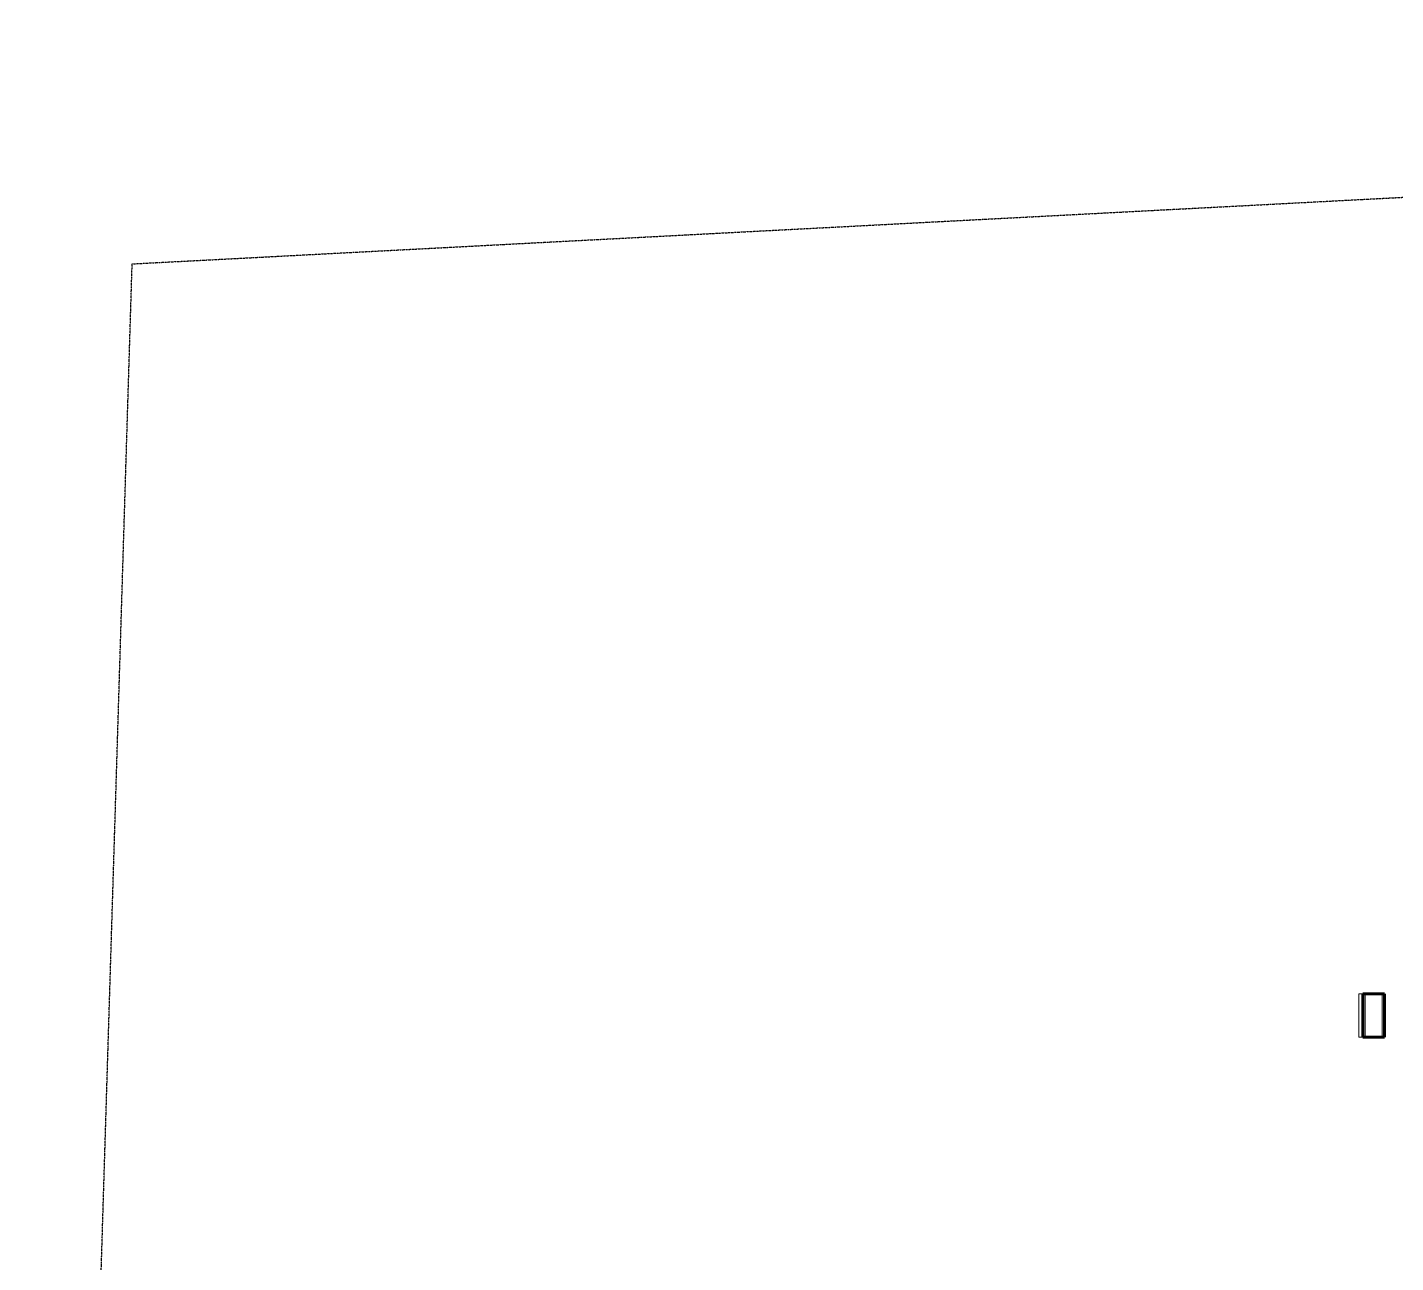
# Model space of a CAD drawing. Header units: inches. Extents: x -1969 to 2015, y -1363 to 1657.
# Drawn here: x -1969 to -835, y 634 to 1657 of the extents above; entities that cross this region are included whole.
import ezdxf

# ---------------------------------------------------------------- set-up
doc = ezdxf.new("R2010")
doc.units = ezdxf.units.IN
doc.header["$MEASUREMENT"] = 0
doc.linetypes.add('Double Dash 3_8_', pattern=[1, 0.375, -0.125, 0.125, -0.125, 0.125, -0.125])
doc.layers.add('A-ROOF', color=132, linetype='Continuous', lineweight=18)
doc.layers.add('C-PROP-LINE', color=91, linetype='Double Dash 3_8_', lineweight=30)

# ---------------------------------------------------------------- blocks, each defined once
blk = doc.blocks.new('Family - ___-482687-GROUND FLOOR')
at = {"layer": 'C-PROP-LINE'}
for p, q in [((-1881.8, 1461.2), (1857.1, 1657.1)), ((-1968.6, -1362.7), (-1881.8, 1461.2))]:
    blk.add_line(p, q, dxfattribs=at)

msp = doc.modelspace()

# ---------------------------------------------------------------- linework, layer by layer
at = {"layer": 'A-ROOF'}
for p, q in [((-865.1341, 856.6642), (-865.1341, 820.6642)), ((-865.1341, 856.6642), (-861.9603, 856.6642)), ((-859.9586, 820.6642), (-859.9586, 856.6642)), ((-845.9465, 820.6642), (-845.9465, 856.6642)), ((-865.1341, 820.6642), (-861.9603, 820.6642))]:
    msp.add_line(p, q, dxfattribs=at)
at = {"layer": 'A-ROOF', "lineweight": 60}
for p, q in [((-843.9447, 856.6642), (-861.9603, 856.6642)), ((-861.9603, 856.6642), (-861.9603, 820.6642)), ((-843.9447, 820.6642), (-843.9447, 856.6642)), ((-861.9603, 820.6642), (-843.9447, 820.6642))]:
    msp.add_line(p, q, dxfattribs=at)

# ---------------------------------------------------------------- block references
at = {"layer": 'C-PROP-LINE'}
msp.add_blockref('Family - ___-482687-GROUND FLOOR', (0, 0), dxfattribs=at)

doc.saveas('drawing.dxf')
